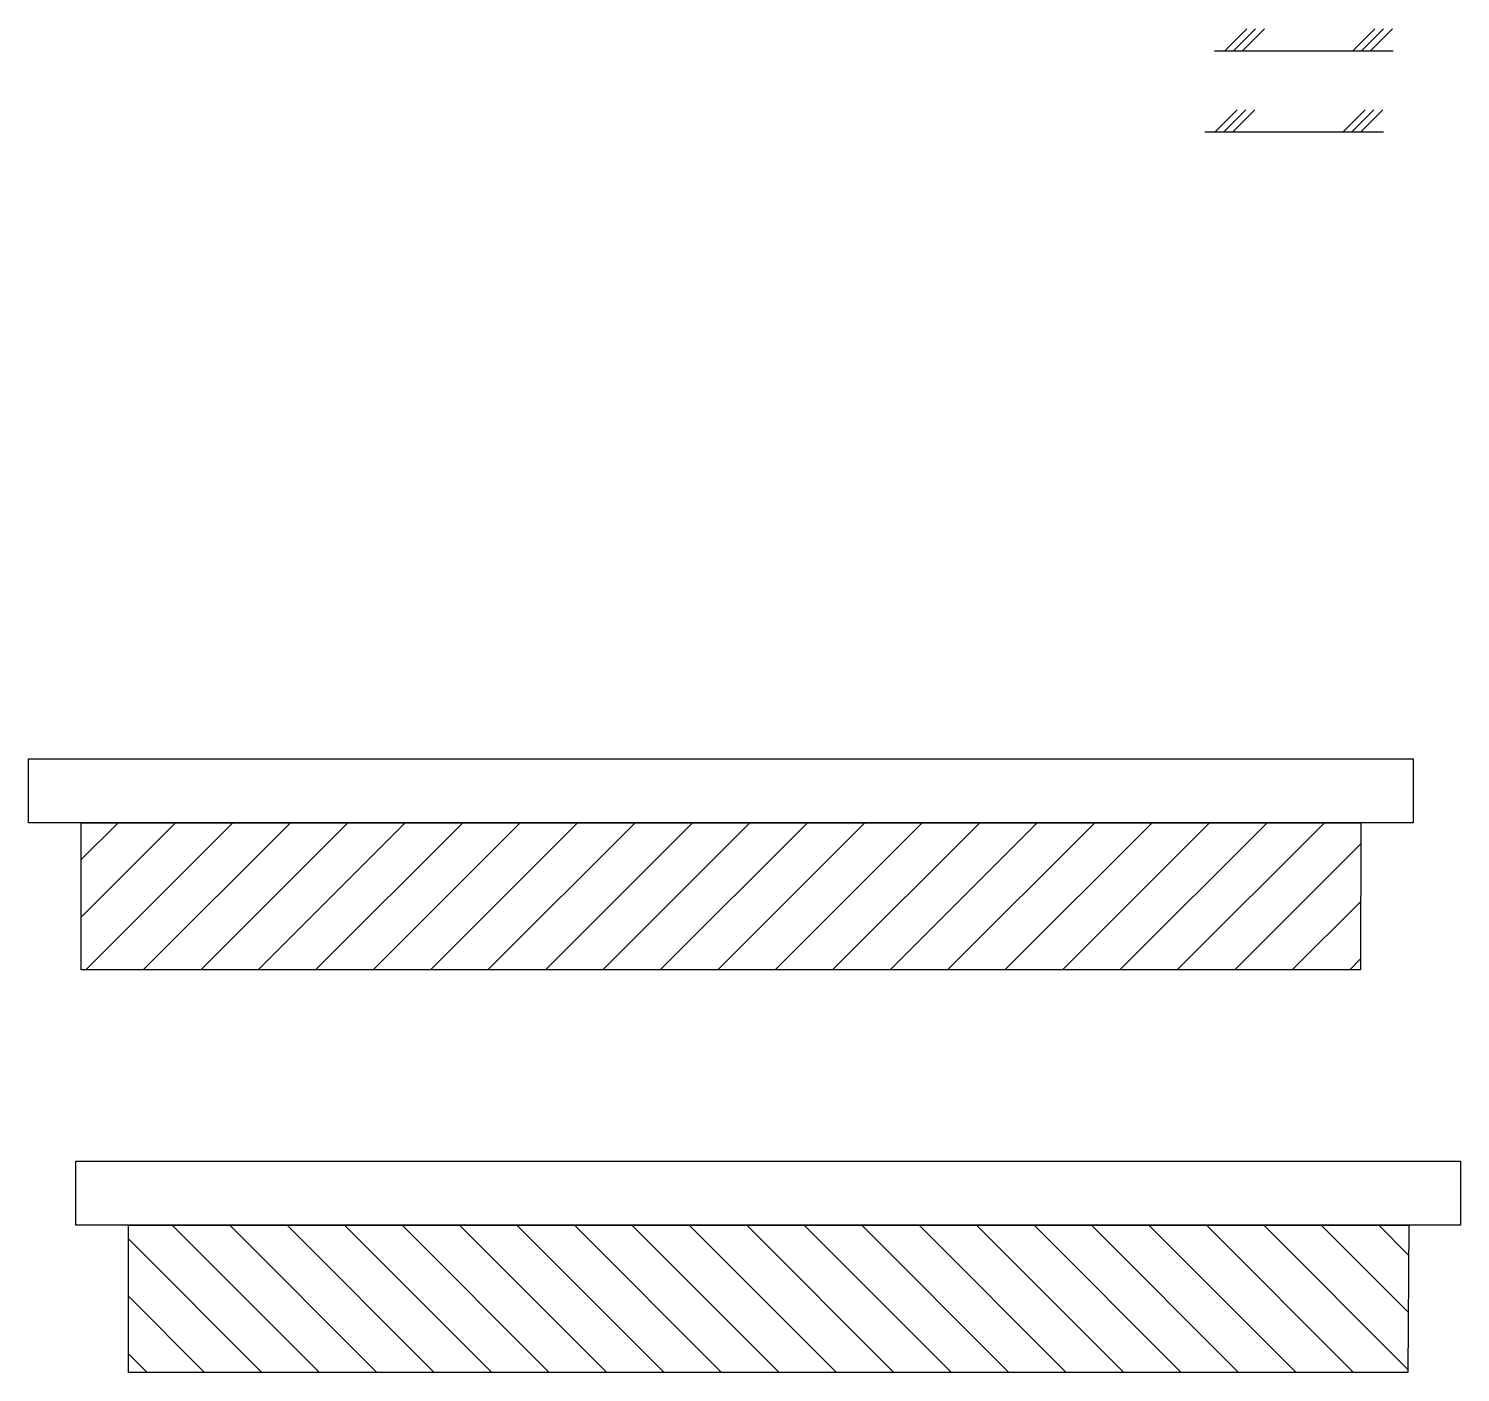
# Model space of a CAD drawing. Header units: inches. Extents: x 0 to 357596, y -35 to 212559.
# Drawn here: x 33463 to 44653, y 55841 to 66343 of the extents above; entities that cross this region are included whole.
import ezdxf

# ---------------------------------------------------------------- set-up
doc = ezdxf.new("R2010")
doc.units = ezdxf.units.IN
doc.header["$LTSCALE"] = 10
doc.header["$MEASUREMENT"] = 0
for name, color, linetype in [('_P15_製品', 4, 'Continuous'), ('_ハッチング', 5, 'Continuous'), ('_躯体', 8, 'Continuous')]:
    doc.layers.add(name, color=color, linetype=linetype)

# ---------------------------------------------------------------- blocks, each defined once
blk = doc.blocks.new('PARTITION_RAIL_SUPPORT_FRONT_VIEW_100H_LEFT_RIGHT')
at = {"layer": '_ハッチング'}
h = blk.add_hatch(dxfattribs=at)
h.set_pattern_fill('ANSI31', color=4, scale=10)
h.set_pattern_definition([(45, (258209.89, 5004.84), (-22.4506403, 22.4506403), [])])
h.paths.add_polyline_path([(1000, 0), (1000.2, 115), (0, 115), (0, 0)])
at = {"layer": '_P15_製品'}
for points in [[(1041, 115), (-41, 115), (-41, 165), (1041, 165)], [(1000.2, 115), (1000, 0), (0, 0), (0, 115)]]:
    blk.add_lwpolyline(points, close=True, dxfattribs=at)
blk = doc.blocks.new('PARTITION_RAIL_SUPPORT_FRONT_VIEW_100H_RIGHT_LEFT')
at = {"layer": '_ハッチング'}
h = blk.add_hatch(dxfattribs=at)
h.set_pattern_fill('ANSI31', color=4, scale=10, angle=90)
h.set_pattern_definition([(135, (256080.673, 4793.525), (-22.4506403, -22.4506403), [])])
h.paths.add_polyline_path([(1000, 0), (1000.6, 115), (0, 115), (0, 0)])
at = {"layer": '_P15_製品'}
for points in [[(1041, 115), (-41, 115), (-41, 165), (1041, 165)], [(1000.6, 115), (1000, 0), (0, 0), (0, 115)]]:
    blk.add_lwpolyline(points, close=True, dxfattribs=at)
blk = doc.blocks.new('*U308')
for p, q in [((103, 172), (-69, 0)), ((172, 172), (0, 0)), ((241, 172), (69, 0))]:
    blk.add_line(p, q)
blk = doc.blocks.new('*U358')
at = {"layer": '_躯体'}
blk.add_line((0, 0), (1397, 0), dxfattribs=at)
for p in [(150, 0), (1150, 0)]:
    blk.add_blockref('*U308', p, dxfattribs=at)
blk = doc.blocks.new('*U355')
at = {"layer": '_躯体'}
blk.add_line((-1397, 0), (0, 0), dxfattribs=at)
for p in [(-1247, 0), (-247, 0)]:
    blk.add_blockref('*U308', p, dxfattribs=at)

msp = doc.modelspace()

# ---------------------------------------------------------------- block references
for name, p in [('*U355', (44128, 66171)), ('*U358', (42655, 65536))]:
    msp.add_blockref(name, p)
at = {"xscale": 10, "yscale": 10, "zscale": 10}
for name, p in [('PARTITION_RAIL_SUPPORT_FRONT_VIEW_100H_LEFT_RIGHT', (33873, 58987)), ('PARTITION_RAIL_SUPPORT_FRONT_VIEW_100H_RIGHT_LEFT', (34243, 55841))]:
    msp.add_blockref(name, p, dxfattribs=at)

doc.saveas('drawing.dxf')
